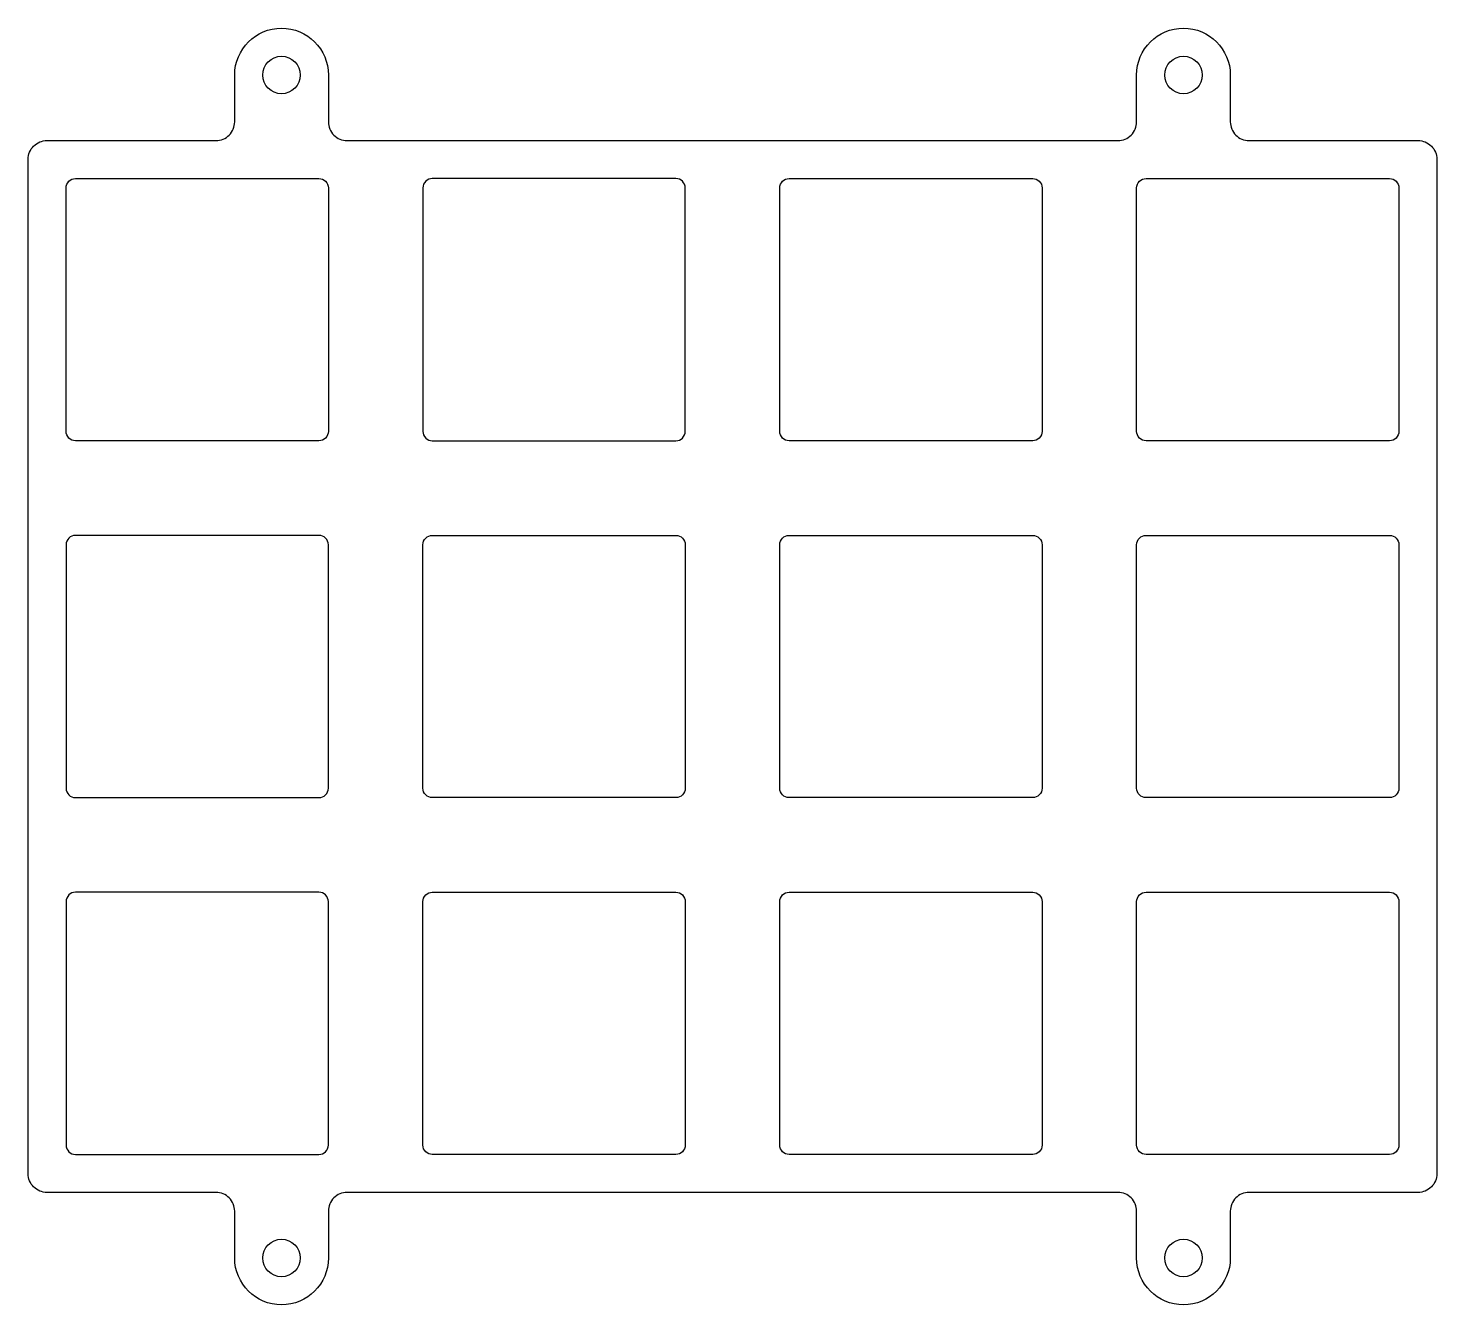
# Model space of a CAD drawing. Header units: millimetres. Extents: x -75.7 to -0.5, y -5.5 to 62.6.
import ezdxf

# ---------------------------------------------------------------- set-up
doc = ezdxf.new("R2010")
doc.units = ezdxf.units.MM
doc.layers.get('0').update_dxf_attribs({"linetype": 'CONTINUOUS'})

msp = doc.modelspace()

# ---------------------------------------------------------------- linework, layer by layer
for points in [[(-59.675, -3, -1), (-64.675, -3), (-64.675, -0.5, 0.414214), (-65.675, 0.5), (-74.7, 0.5, -0.414214), (-75.7, 1.5), (-75.7, 55.65, -0.414214), (-74.7, 56.65), (-65.675, 56.65, 0.414214), (-64.675, 57.65), (-64.675, 60.15, -1), (-59.675, 60.15), (-59.675, 57.65, 0.414214), (-58.675, 56.65), (-17.525, 56.65, 0.414214), (-16.525, 57.65), (-16.525, 60.15, -1), (-11.525, 60.15), (-11.525, 57.65, 0.414214), (-10.525, 56.65), (-1.5, 56.65, -0.414214), (-0.5, 55.65), (-0.5, 1.5, -0.414214), (-1.5, 0.5), (-10.525, 0.5, 0.414214), (-11.525, -0.5), (-11.525, -3, -1), (-16.525, -3), (-16.525, -0.5, 0.414214), (-17.525, 0.5), (-58.675, 0.5, 0.414214), (-59.675, -0.5)], [(-59.675, 41.125, -0.414214), (-60.175, 40.625), (-73.175, 40.625, -0.414214), (-73.675, 41.125), (-73.675, 54.125, -0.414214), (-73.175, 54.625), (-60.175, 54.625, -0.414214), (-59.675, 54.125)], [(-40.625, 41.125), (-40.625, 54.125, 0.414214), (-41.125, 54.625), (-54.125, 54.625, 0.414214), (-54.625, 54.125), (-54.625, 41.125, 0.414214), (-54.125, 40.625), (-41.125, 40.625, 0.414214)], [(-21.575, 41.125, -0.414214), (-22.075, 40.625), (-35.075, 40.625, -0.414214), (-35.575, 41.125), (-35.575, 54.125, -0.414214), (-35.075, 54.625), (-22.075, 54.625, -0.414214), (-21.575, 54.125)], [(-2.525, 41.125, -0.414214), (-3.025, 40.625), (-16.025, 40.625, -0.414214), (-16.525, 41.125), (-16.525, 54.125, -0.414214), (-16.025, 54.625), (-3.025, 54.625, -0.414214), (-2.525, 54.125)], [(-59.675, 22.075), (-59.675, 35.075, 0.414214), (-60.175, 35.575), (-73.175, 35.575, 0.414214), (-73.675, 35.075), (-73.675, 22.075, 0.414214), (-73.175, 21.575), (-60.175, 21.575, 0.414214)], [(-54.125, 21.575, -0.414214), (-54.625, 22.075), (-54.625, 35.075, -0.414214), (-54.125, 35.575), (-41.125, 35.575, -0.414214), (-40.625, 35.075), (-40.625, 22.075, -0.414214), (-41.125, 21.575)], [(-21.575, 22.075, -0.414214), (-22.075, 21.575), (-35.075, 21.575, -0.414214), (-35.575, 22.075), (-35.575, 35.075, -0.414214), (-35.075, 35.575), (-22.075, 35.575, -0.414214), (-21.575, 35.075)], [(-2.525, 22.075, -0.414214), (-3.025, 21.575), (-16.025, 21.575, -0.414214), (-16.525, 22.075), (-16.525, 35.075, -0.414214), (-16.025, 35.575), (-3.025, 35.575, -0.414214), (-2.525, 35.075)], [(-59.675, 3.025), (-59.675, 16.025, 0.414214), (-60.175, 16.525), (-73.175, 16.525, 0.414214), (-73.675, 16.025), (-73.675, 3.025, 0.414214), (-73.175, 2.525), (-60.175, 2.525, 0.414214)], [(-40.625, 3.025, -0.414214), (-41.125, 2.525), (-54.125, 2.525, -0.414214), (-54.625, 3.025), (-54.625, 16.025, -0.414214), (-54.125, 16.525), (-41.125, 16.525, -0.414214), (-40.625, 16.025)], [(-21.575, 3.025, -0.414214), (-22.075, 2.525), (-35.075, 2.525, -0.414214), (-35.575, 3.025), (-35.575, 16.025, -0.414214), (-35.075, 16.525), (-22.075, 16.525, -0.414214), (-21.575, 16.025)], [(-2.525, 3.025, -0.414214), (-3.025, 2.525), (-16.025, 2.525, -0.414214), (-16.525, 3.025), (-16.525, 16.025, -0.414214), (-16.025, 16.525), (-3.025, 16.525, -0.414214), (-2.525, 16.025)]]:
    msp.add_lwpolyline(points, format="xyb", close=True)
for centre in [(-62.175, 60.15), (-14.025, 60.15), (-62.175, -3), (-14.025, -3)]:
    msp.add_circle(centre, 1)

doc.saveas('drawing.dxf')
